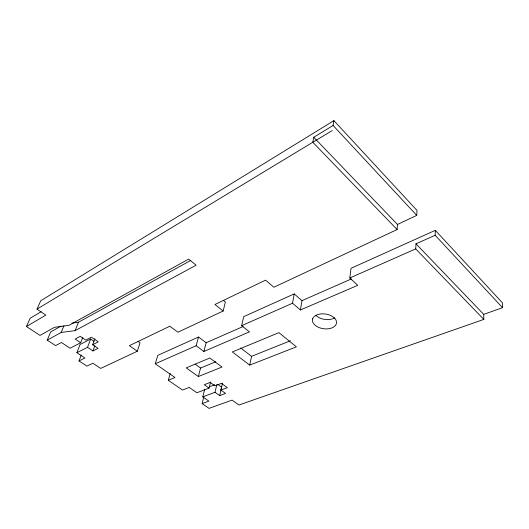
<?xml version="1.0" encoding="UTF-8"?>
<svg xmlns="http://www.w3.org/2000/svg" width="529" height="529" viewBox="0 0 529 529"><rect width="100%" height="100%" fill="white"/><g stroke="black" fill="none" stroke-linecap="round" stroke-linejoin="round"><path stroke-width="0.79" d="M435.175 235.273L415.992 243.823L483.718 314.358L502.55 307.686L435.175 235.273L435.334 230.333L351.005 268.322L349.828 277.97L357.723 285.329L300.406 309.974L292.517 303.243L294.197 293.912L301.993 300.644L300.406 309.974M203.81 396.823L202.124 403.607L209.034 408.375L232.079 400.116L238.943 405.009L483.823 319.41L415.721 248.908L415.992 243.823M223.509 300.459L225.387 301.96L223.165 311.006L214.939 304.506L265.558 280.145L273.87 287.254L397.107 229.546L397.484 224.468L416.733 215.363L416.997 210.43L333.911 120.625L40.733 300.77L36.997 309.154L45.844 315.119L26.45 326.525L40.032 335.419L54.474 327.299L68.962 325.335L188.635 259.104L196.127 265.194L75.125 330.632L61.166 332.463L47.226 340.121L55.618 345.616L61.437 342.508L70.106 348.234L80.692 342.739L82.736 337.442M36.997 309.154L312.798 142.261L313.75 137.262L333.098 125.472L333.911 120.625M249.708 365.116L296.405 346.845L278.909 332.629L232.343 351.95L249.708 365.116L251.559 356.328L290.328 340.795M210.582 381.945L209.074 388.094L196.881 392.756L189.237 387.433L182.512 390.071L168.301 380.278L174.993 377.514L155.268 363.773L196.16 345.741L203.896 351.461L249.47 331.868L241.641 325.685L243.697 316.659L294.197 293.912M204.677 389.278L202.786 396.869L214.999 392.287L219.687 395.613L225.585 393.444L220.884 390.085L222.504 383.141M219.687 395.613L221.658 387.188L217.677 384.325M214.999 392.287L216.83 384.616M203.896 351.461L206.158 342.746L243.135 326.505M198.362 376.542L222.041 367.02L209.808 358.007L186.215 367.893L198.362 376.542L200.557 368.039L215.746 361.79M196.16 345.741L198.507 337.019L206.158 342.746M168.301 380.278L170.265 373.434M155.268 363.773L157.834 355.336L198.507 337.019M81.281 354.985L79.019 360.93L86.921 366.101L92.853 363.251L100.682 368.415L137.328 351.236L140.02 342.772L138.049 341.384M79.019 360.93L84.924 358.014L76.884 352.711L87.516 347.308L92.925 350.932L94.883 345.649M92.925 350.932L98.07 348.366L92.648 344.71L94.916 338.639M87.516 347.308L90.657 339.003L93.997 341.271M76.884 352.711L80.064 344.478L90.657 339.003M75.125 330.632L78.451 322.254L190.883 260.38M61.166 332.463L63.956 325.659M47.226 340.121L50.678 331.908L61.1 326.089M26.45 326.525L30.14 318.293L41.189 311.693M332.238 130.57L312.798 142.261L397.107 229.546M92.648 344.71L98.275 341.853L91.405 337.178L85.804 340.087L80.269 336.345L75.178 339.036L80.692 342.739M223.165 311.006L177.936 332.205L169.816 326.214L129.354 345.688L137.328 351.236M241.641 325.685L292.517 303.243M349.828 277.97L415.721 248.908M301.993 300.644L351.335 278.968M209.418 386.765L214.734 384.722M220.884 390.085L227.338 387.664L221.393 383.373L214.946 385.839L210.152 382.414L204.287 384.702L209.074 388.094M202.124 403.607L208.895 401.121L202.786 396.869M71.918 323.146L78.451 322.254M195.221 364.183L200.557 368.039M240.741 348.016L251.559 356.328M313.75 137.262L397.484 224.468M333.098 125.472L416.733 215.363M435.334 230.333L502.345 302.76L502.55 307.686M483.718 314.358L483.823 319.41M334.619 317.869A12.035 7.479 8 0 1 326.393 319.582L323.318 319.166A12.035 7.479 8 0 1 315.839 315.317M312.632 318.868L312.427 320.792A12.154 7.432 8.1 0 0 321.976 328.463L325.077 328.893A12.154 7.432 8.1 0 0 336.556 322.677A12.154 7.432 8.1 0 0 325.857 314.061A12.154 7.432 8.1 0 0 312.632 318.868"/></g></svg>
